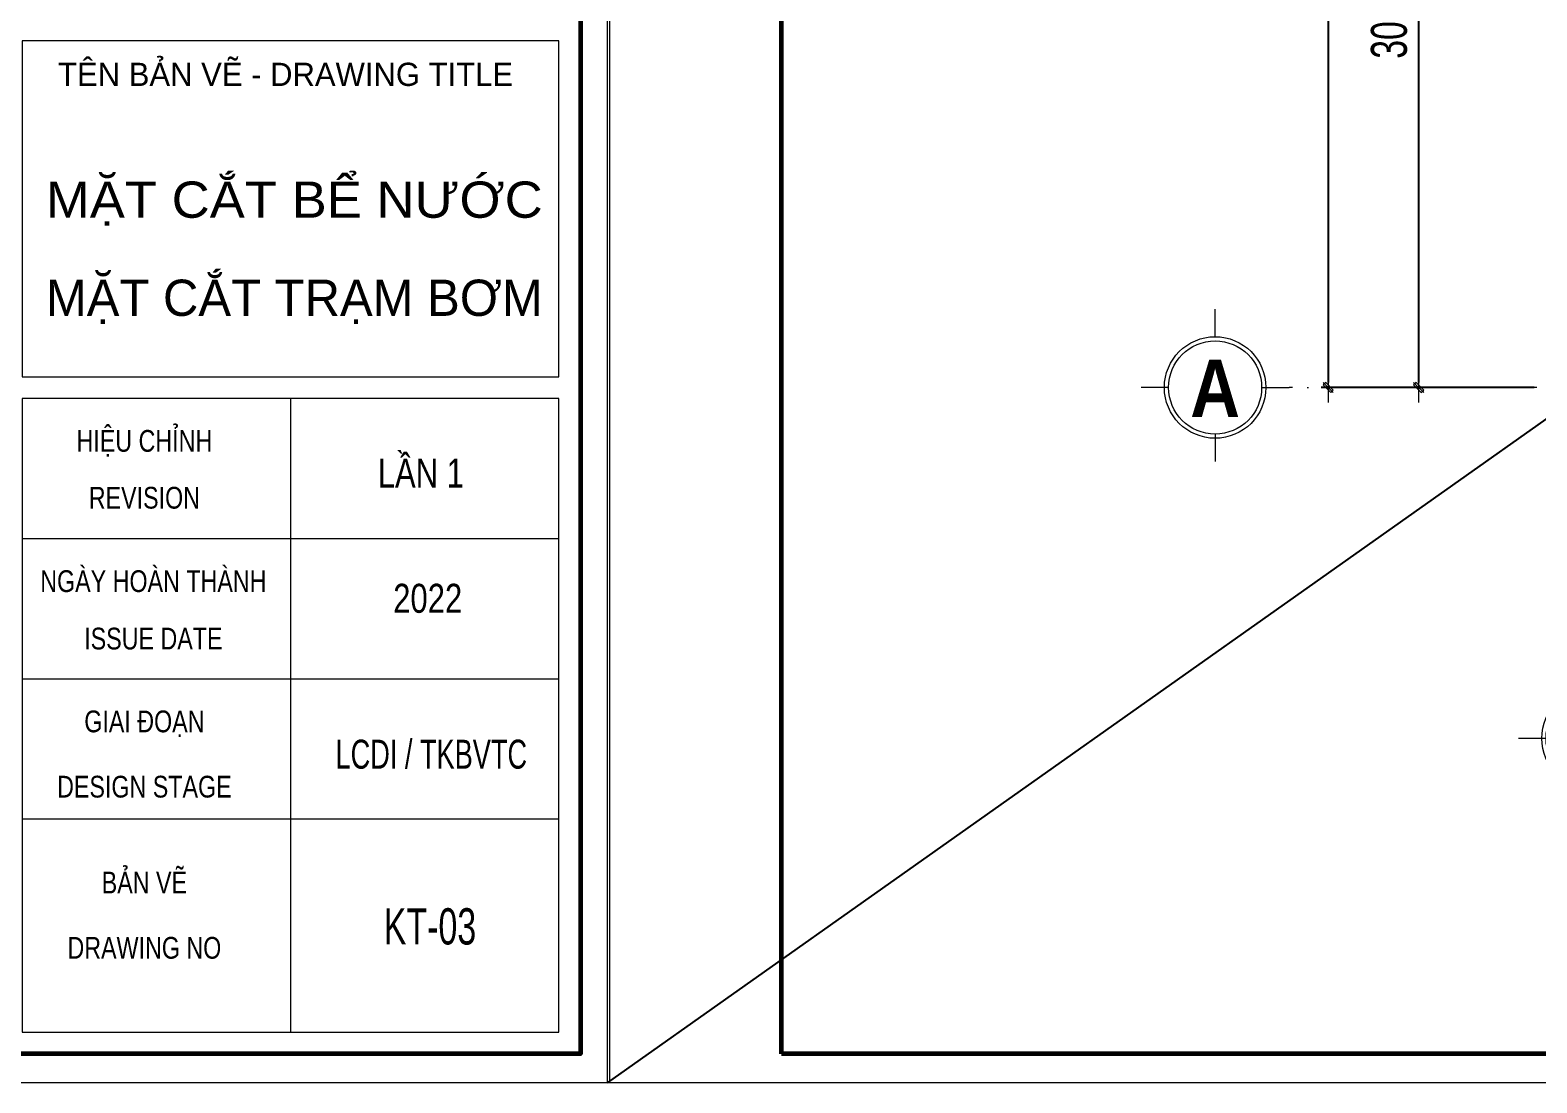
# Model space of a CAD drawing. Extents: x -192823 to 24985, y 78808 to 102574.
# Drawn here: x -117570 to -111397, y 84928 to 89239 of the extents above; entities that cross this region are included whole.
import ezdxf
from ezdxf.enums import TextEntityAlignment as Align

# ---------------------------------------------------------------- set-up
doc = ezdxf.new("R2010")
doc.units = 0
doc.header["$LTSCALE"] = 5
doc.header["$MEASUREMENT"] = 0
doc.header["$PDMODE"] = 3
doc.header["$PDSIZE"] = -5
doc.linetypes.add('DASHDOT', pattern=[1, 0.5, -0.25, 0, -0.25])
doc.layers.get('0').update_dxf_attribs({"linetype": 'CONTINUOUS', "lineweight": 25})
doc.layers.get('DEFPOINTS').update_dxf_attribs({"linetype": 'CONTINUOUS', "lineweight": 9})
for name, color, linetype, lineweight in [('ISO', 153, 'CONTINUOUS', 15), ('Khungten_LCDI', 7, 'CONTINUOUS', 25), ('KICHTHUOC', 167, 'CONTINUOUS', 15), ('LC Dim', 8, 'CONTINUOUS', 18), ('LC ISO', 153, 'CONTINUOUS', 13), ('LC Net thay', 7, 'CONTINUOUS', 25), ('LC Net truc', 79, 'DASHDOT', 13), ('LC Text1', 3, 'CONTINUOUS', 20)]:
    doc.layers.add(name, color=color, linetype=linetype, lineweight=lineweight)
doc.layers.add('KCS_Plotter', color=11, linetype='CONTINUOUS', plot=False)
doc.styles.add('HOATBIF', font='hoatbif.shx', dxfattribs={"width": 0.7})
doc.styles.add('Khungten', font='', dxfattribs={"width": 0.9, "height": 5000})
doc.styles.add('LC 1', font='')
doc.styles.add('Title', font='', dxfattribs={"width": 0.8})
doc.styles.get('Khungten').set_extended_font_data('.VnAvantH')
doc.styles.get('LC 1').set_extended_font_data('.VnAvantH', bold=True)
doc.styles.get('Title').set_extended_font_data('.VnBlackH')
doc.dimstyles.new('1-100(1-50)', dxfattribs={"dimscale": 59, "dimtxt": 2.5, "dimasz": 0.35, "dimexe": 0.5, "dimexo": 0, "dimgap": 0.8, "dimtad": 1, "dimdec": 0, "dimzin": 0, "dimdsep": 46, "dimtxsty": 'HOATBIF', "dimblk1": 'DOT', "dimblk2": 'DOT', "dimsah": 1, "dimcen": -1, "dimdle": 1, "dimclrd": 256, "dimclre": 256, "dimclrt": 4, "dimadec": 3, "dimazin": 2, "dimtfac": 0.333333, "dimtdec": 0, "dimtix": 1, "dimtmove": 2, "dimatfit": 3, "dimldrblk": 'DOT', "dimfxl": 1, "dimtvp": 0.833333, "dimtolj": 1, "dimtzin": 0, "dimarcsym": 0})

# ---------------------------------------------------------------- blocks, each defined once
blk = doc.blocks.new('ha tang Nui Beo')
at = {"layer": 'DEFPOINTS', "lineweight": 0}
blk.add_lwpolyline([(-1200, -14850), (-1200, 14850), (40800, 14850), (40800, -14850)], close=True, dxfattribs=at)
at = {"layer": 'Khungten_LCDI', "color": 5, "lineweight": 60}
blk.add_lwpolyline([(0, -14650), (0, 14650), (40600, 14650), (40600, -14650)], close=True, dxfattribs=at)
at = {"color": 7, "style": 'Khungten', "width": 0.8}
for tag, p in [('REVISION', (39499, -10746)), ('NGAYHT', (39546, -11609))]:
    blk.add_attdef(tag, text='', height=200, dxfattribs=at).set_placement(p, align=Align.CENTER)
at = {"layer": 'LC Text1', "style": 'Title', "width": 1.485915}
for tag, p, p2 in [('TENBANVE1', (36913, -8886), (40339, -8886)), ('TENBANVE2', (36913, -9562), (40339, -9562))]:
    blk.add_attdef(tag, text='', height=250, dxfattribs=at).set_placement(p, p2, align=Align.FIT)
at = {"layer": 'LC Text1', "style": 'Title', "width": 0.7}
blk.add_attdef('SOBANVE', text='', height=250, dxfattribs=at).set_placement((39562, -13896), align=Align.CENTER)
blk = doc.blocks.new('DOT')
at = {"layer": 'KICHTHUOC'}
blk.add_line((-3, 0), (3, 0), dxfattribs=at)
at = {"layer": 'KICHTHUOC', "color": 4}
blk.add_line((-1, -1), (1, 1), dxfattribs=at)
blk.add_lwpolyline([(0.5, 1), (-1, -0.5), (-0.5, -1), (1, 0.5)], close=True, dxfattribs=at)
blk = doc.blocks.new('*D416')
at = {"layer": 'DEFPOINTS', "color": 0, "transparency": 16777216}
for p in [(-111407.5, 92275.9), (-112251.2, 87775.9), (-111407.5, 87775.9)]:
    blk.add_point(p, dxfattribs=at)
at = {"layer": 'LC Dim', "lineweight": -2, "transparency": 16777216}
for p, q in [((-111407.5, 92275.9), (-112280.7, 92275.9)), ((-112251.2, 92255.3), (-112251.2, 87796.6)), ((-111407.5, 87775.9), (-112280.7, 87775.9))]:
    blk.add_line(p, q, dxfattribs=at)
at = {"layer": 'LC Dim', "lineweight": -2, "transparency": 16777216, "xscale": 20.65, "yscale": 20.65, "zscale": 20.65}
for p, rotation in [((-112251.2, 92275.9), 90), ((-112251.2, 87775.9), 270)]:
    blk.add_blockref('DOT', p, dxfattribs=dict(at, rotation=rotation))
at = {"layer": 'LC Dim', "color": 4, "transparency": 16777216, "insert": (-112372.2, 90025.9), "char_height": 147.5, "attachment_point": 5, "rotation": 90, "style": 'HOATBIF'}
blk.add_mtext('\\A1;4500', dxfattribs=at)
blk = doc.blocks.new('TTRUC')
at = {"layer": 'ISO'}
for p, q in [((0, 6.95), (0, 10.71)), ((-6.37, 0), (-10.13, 0)), ((6.37, 0), (10.13, 0)), ((0, -6.37), (0, -10.13))]:
    blk.add_line(p, q, dxfattribs=at)
blk.add_circle((0, 0), 6.37, dxfattribs=at)
at = {"layer": 'KICHTHUOC'}
blk.add_circle((0, 0), 6.95, dxfattribs=at)
blk = doc.blocks.new('*D428')
at = {"layer": 'DEFPOINTS', "color": 0, "transparency": 16777216}
for p in [(-111407.5, 90775.9), (-111880.9, 87775.9), (-111407.5, 87775.9)]:
    blk.add_point(p, dxfattribs=at)
at = {"layer": 'LC Dim', "lineweight": -2, "transparency": 16777216}
for p, q in [((-111407.5, 90775.9), (-111910.4, 90775.9)), ((-111880.9, 90755.3), (-111880.9, 87796.6)), ((-111407.5, 87775.9), (-111910.4, 87775.9))]:
    blk.add_line(p, q, dxfattribs=at)
at = {"layer": 'LC Dim', "lineweight": -2, "transparency": 16777216, "xscale": 20.65, "yscale": 20.65, "zscale": 20.65}
for p, rotation in [((-111880.9, 90775.9), 90), ((-111880.9, 87775.9), 270)]:
    blk.add_blockref('DOT', p, dxfattribs=dict(at, rotation=rotation))
at = {"layer": 'LC Dim', "color": 4, "transparency": 16777216, "insert": (-112001.8, 89275.9), "char_height": 147.5, "attachment_point": 5, "rotation": 90, "style": 'HOATBIF'}
blk.add_mtext('\\A1;3000', dxfattribs=at)
blk = doc.blocks.new('lcdi dien')
at = {"layer": 'DEFPOINTS', "lineweight": 0}
blk.add_lwpolyline([(-1200, -14850), (-1200, 14850), (40800, 14850), (40800, -14850)], close=True, dxfattribs=at)
at = {"layer": 'Khungten_LCDI', "color": 5, "lineweight": 25}
blk.add_line((40600, -14650), (40600, 14650), dxfattribs=at)
at = {"layer": 'Khungten_LCDI', "color": 9, "lineweight": 15}
for p, q in [((38600, -10133), (38600, -14500)), ((40450, -11100), (36750, -11100)), ((40450, -12067), (36750, -12067)), ((40450, -13033), (36750, -13033))]:
    blk.add_line(p, q, dxfattribs=at)
at = {"layer": 'Khungten_LCDI', "color": 5, "lineweight": 60}
blk.add_lwpolyline([(0, -14650), (0, 14650), (40600, 14650), (40600, -14650)], close=True, dxfattribs=at)
at = {"layer": 'Khungten_LCDI', "color": 9, "lineweight": 15}
for points in [[(36750, -9983), (40450, -9983), (40450, -7667), (36750, -7667)], [(36750, -14500), (40450, -14500), (40450, -10133), (36750, -10133)]]:
    blk.add_lwpolyline(points, close=True, dxfattribs=at)
at = {"color": 7, "style": 'Khungten'}
blk.add_text('tªn b¶n vÏ - drawing title', height=160, dxfattribs=at).set_placement((38566, -7977), align=Align.CENTER)
at = {"color": 7}
for s, height, style, width, p in [('hiÖu chØnh', 150, 'Khungten', 0.8, (37592, -10499)), ('revision', 150, 'Khungten', 0.8, (37592, -10891)), ('ngµy hoµn thµnh', 150, 'Khungten', 0.8, (37654, -11466)), ('issue date', 150, 'Khungten', 0.8, (37654, -11862)), ('giai ®o¹n', 150, 'Khungten', 0.8, (37592, -12433)), ('lcdi / tkbvtc', 200, 'Title', 0.7, (39571, -12684)), ('design stage', 150, 'Khungten', 0.8, (37592, -12883)), ('b¶n vÏ', 150, 'Khungten', 0.8, (37592, -13544)), ('drawing nO', 150, 'Khungten', 0.8, (37592, -13994))]:
    blk.add_text(s, height=height, dxfattribs=dict(at, style=style, width=width)).set_placement(p, align=Align.CENTER)
at = {"color": 7, "style": 'Khungten', "width": 0.8}
for tag, p in [('REVISION', (39499, -10746)), ('NGAYHT', (39546, -11609))]:
    blk.add_attdef(tag, text='', height=200, dxfattribs=at).set_placement(p, align=Align.CENTER)
at = {"layer": 'LC Text1', "style": 'Title', "width": 1.485915}
for tag, p, p2 in [('TENBANVE1', (36913, -8886), (40339, -8886)), ('TENBANVE2', (36913, -9562), (40339, -9562))]:
    blk.add_attdef(tag, text='', height=250, dxfattribs=at).set_placement(p, p2, align=Align.FIT)
at = {"layer": 'LC Text1', "style": 'Title', "width": 0.7}
blk.add_attdef('SOBANVE', text='', height=250, dxfattribs=at).set_placement((39562, -13896), align=Align.CENTER)

msp = doc.modelspace()

# ---------------------------------------------------------------- linework, layer by layer
at = {"layer": 'KCS_Plotter'}
msp.add_line((-115203.6, 84928.2), (-90258.2, 102568.2), dxfattribs=at)
at = {"layer": 'LC Net truc', "ltscale": 50}
msp.add_line((-102143.2, 87775.9), (-112411.6, 87775.9), dxfattribs=at)

# ---------------------------------------------------------------- block references
at = {"layer": 'LC ISO', "xscale": 29.92991777228621, "yscale": 29.92991777228621, "zscale": 29.92991777228621}
for p in [(-112714.8, 87775.9), (-111168.3, 86339)]:
    msp.add_blockref('TTRUC', p, dxfattribs=at)
at = {"layer": 'LC Net thay'}
ref = msp.add_blockref('lcdi dien', (-139431.2, 93749.1), dxfattribs=dict(at, xscale=0.594, yscale=0.594, zscale=0.594))
ref.add_attrib('TENBANVE2', 'mÆt c¾t tr¹m b¬m', dxfattribs={"layer": 'LC Text1', "height": 148.5, "style": 'Title', "width": 0.857762}).set_placement((-117505.1, 88069), (-115469.7, 88069), align=Align.FIT)
ref.add_attrib('NGAYHT', '2022', dxfattribs={"layer": 'LC Text1', "height": 118.8, "style": 'Khungten', "width": 0.8}).set_placement((-115940.8, 86853.1), align=Align.CENTER)
ref.add_attrib('REVISION', 'lÇn 1', dxfattribs={"layer": 'LC Text1', "height": 118.8, "style": 'Khungten', "width": 0.8}).set_placement((-115968.9, 87365.8), align=Align.CENTER)
ref.add_attrib('SOBANVE', 'kt-03', dxfattribs={"layer": 'LC Text1', "height": 148.5, "style": 'Title', "width": 0.7}).set_placement((-115931.4, 85494.8), align=Align.CENTER)
ref.add_attrib('TENBANVE1', 'mÆt c¾t bÓ n\xadíc', dxfattribs={"layer": 'LC Text1', "height": 148.5, "style": 'Title', "width": 0.949295}).set_placement((-117505.1, 88470.9), (-115469.7, 88470.9), align=Align.FIT)
at = {"layer": 'LC Net thay', "xscale": 0.5939393785367624, "yscale": 0.5939393785367624, "zscale": 0.5939393785367624}
msp.add_blockref('ha tang Nui Beo', (-114490.9, 93748.2), dxfattribs=at)

# ---------------------------------------------------------------- texts
at = {"layer": 'LC Text1', "ltscale": 0.2, "style": 'LC 1', "width": 0.9}
msp.add_text('a', height=234.4, dxfattribs=at).set_placement((-112714.8, 87585.3), align=Align.BOTTOM_CENTER)

# ---------------------------------------------------------------- dimensions: what is measured, and where the dimension line sits
at = {"layer": 'LC Dim'}
for base, p1, picture, middle in [((-112251.2, 87775.9), (-111407.5, 92275.9), '*D416', (-112372.2, 90025.9)), ((-111880.9, 87775.9), (-111407.5, 90775.9), '*D428', (-112001.8, 89275.9))]:
    dim = msp.add_linear_dim(base=base, p1=p1, p2=(-111407.5, 87775.9), angle=270, dimstyle='1-100(1-50)', dxfattribs=at)
    dim.commit()
    dim.dimension.update_dxf_attribs({"geometry": picture, "text_midpoint": middle})

doc.saveas('drawing.dxf')
